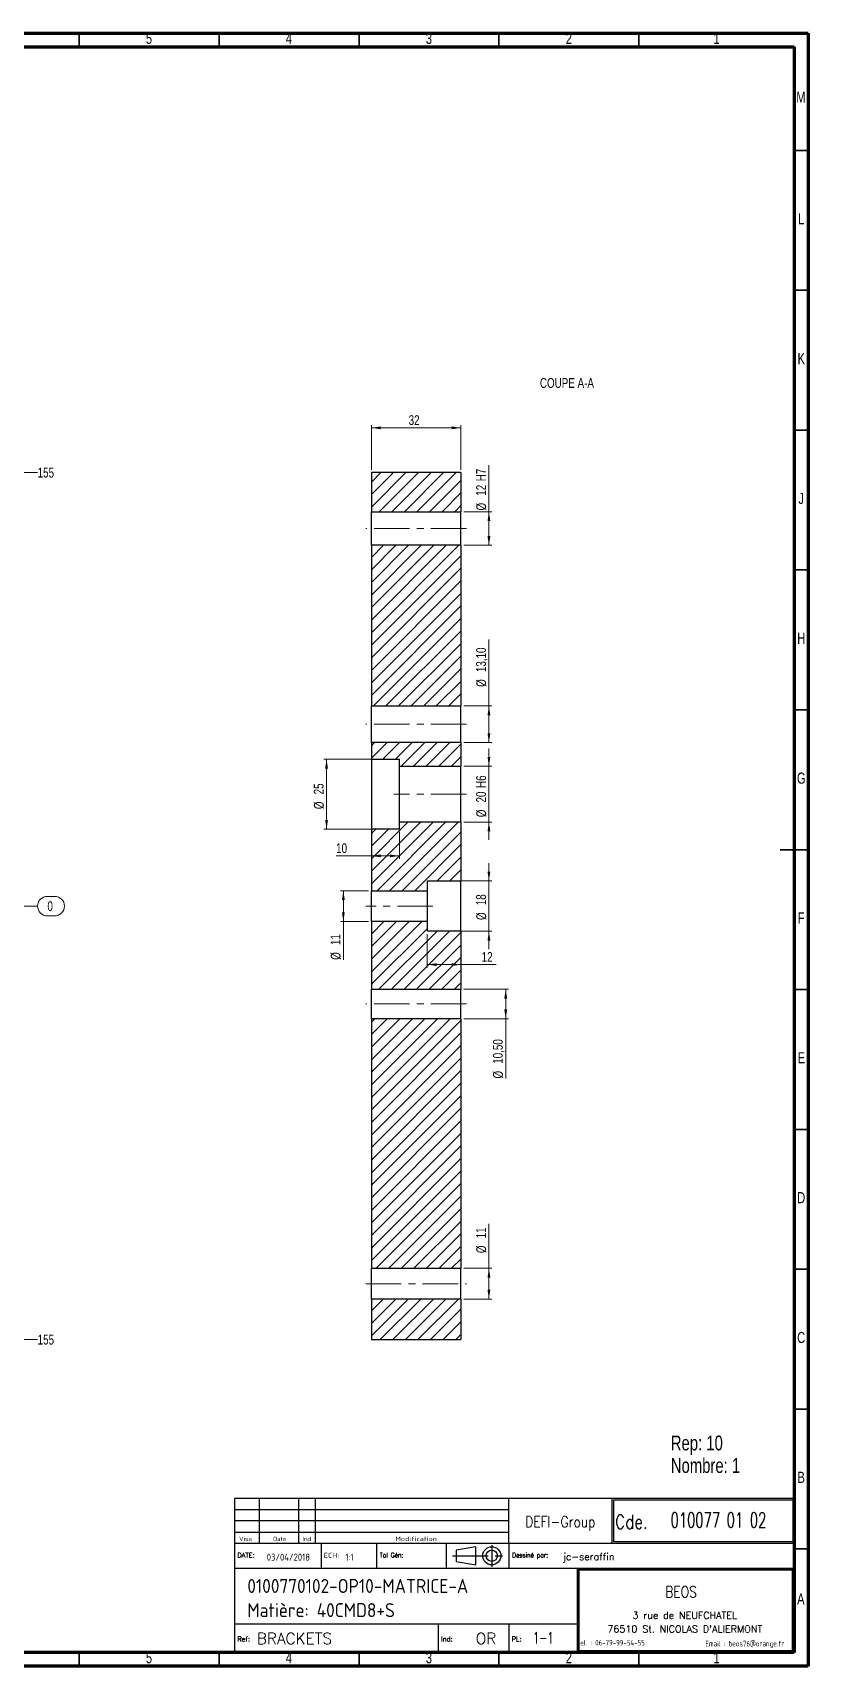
# Model space of a CAD drawing. Header units: millimetres. Extents: x 15 to 836, y 5 to 589.
# Drawn here: x 559 to 836, y 5 to 589 of the extents above; entities that cross this region are included whole.
import ezdxf

# ---------------------------------------------------------------- set-up
doc = ezdxf.new("R2010")
doc.units = ezdxf.units.MM
doc.linetypes.add('CENTERX2', pattern=[20.32, 12.7, -2.54, 2.54, -2.54])
doc.layers.add('DIMENSIONS', color=176, linetype='Continuous')
doc.styles.add('SLDTEXTSTYLE0', font='TXT', dxfattribs={"width": 0.75})
doc.styles.add('SLDTEXTSTYLE1', font='ISOCP')
doc.styles.add('SLDTEXTSTYLE10', font='ISOCP', dxfattribs={"width": 1.147311})
doc.styles.add('SLDTEXTSTYLE11', font='ISOCP', dxfattribs={"width": 1.385904})
doc.styles.add('SLDTEXTSTYLE12', font='ISOCP', dxfattribs={"width": 1.246461})
doc.styles.add('SLDTEXTSTYLE13', font='ROMAND')
doc.styles.add('SLDTEXTSTYLE2', font='ROMANT', dxfattribs={"width": 0.8})
doc.styles.add('SLDTEXTSTYLE3', font='ISOCP', dxfattribs={"width": 0.8})
doc.styles.add('SLDTEXTSTYLE4', font='ROMANS', dxfattribs={"width": 0.8})
doc.styles.add('SLDTEXTSTYLE5', font='ROMANT')
doc.styles.add('SLDTEXTSTYLE6', font='ROMANS')
doc.styles.add('SLDTEXTSTYLE7', font='ROMANT', dxfattribs={"width": 0.65})
doc.styles.add('SLDTEXTSTYLE8', font='ISOCP', dxfattribs={"width": 1.446157})
doc.styles.add('SLDTEXTSTYLE9', font='ISOCP', dxfattribs={"width": 1.294402})
doc.dimstyles.new('SLDDIMSTYLE1', dxfattribs={"dimtxt": 3.5, "dimasz": 3.302, "dimexe": 0, "dimexo": 0.0625, "dimgap": 0.875, "dimtad": 0, "dimtih": 1, "dimtoh": 1, "dimdec": 0, "dimrnd": 1e-09, "dimdsep": 46, "dimtxsty": 'SLDTEXTSTYLE0', "dimblk1": 'NONE', "dimblk2": 'NONE', "dimsah": 1, "dimcen": 0.09, "dimadec": 0, "dimazin": 2, "dimtfac": 1, "dimtdec": 0, "dimtofl": 0, "dimtmove": 0, "dimatfit": 3, "dimldrblk": 'NONE', "dimfxl": 1, "dimfrac": 2, "dimtolj": 1, "dimtzin": 12, "dimarcsym": 0})
doc.dimstyles.new('SLDDIMSTYLE2', dxfattribs={"dimtxt": 3.5, "dimasz": 3.302, "dimexe": 0, "dimexo": 0.0625, "dimgap": 0.875, "dimtad": 0, "dimtih": 1, "dimtoh": 1, "dimrnd": 1e-09, "dimzin": 12, "dimdsep": 46, "dimtxsty": 'SLDTEXTSTYLE0', "dimblk1": 'NONE', "dimblk2": 'NONE', "dimsah": 1, "dimcen": 0.09, "dimadec": 0, "dimazin": 3, "dimtfac": 1, "dimtofl": 0, "dimtmove": 0, "dimatfit": 3, "dimldrblk": 'NONE', "dimfxl": 1, "dimfrac": 2, "dimtolj": 1, "dimtzin": 12, "dimarcsym": 0})
doc.dimstyles.new('SLDDIMSTYLE3', dxfattribs={"dimtxt": 3.5, "dimasz": 3.302, "dimexe": 0, "dimexo": 0.0625, "dimgap": 0.875, "dimtad": 1, "dimrnd": 1e-09, "dimzin": 12, "dimdsep": 46, "dimtxsty": 'SLDTEXTSTYLE0', "dimsah": 1, "dimcen": 0.09, "dimadec": 0, "dimazin": 3, "dimtfac": 1, "dimtofl": 0, "dimtmove": 0, "dimatfit": 3, "dimfxl": 1, "dimfrac": 2, "dimtolj": 1, "dimtzin": 12, "dimarcsym": 0})
doc.dimstyles.new('SLDDIMSTYLE5', dxfattribs={"dimtxt": 3.5, "dimasz": 3.302, "dimexe": 0, "dimexo": 0.0625, "dimgap": 0.875, "dimtad": 1, "dimrnd": 1e-09, "dimzin": 12, "dimdsep": 46, "dimtxsty": 'SLDTEXTSTYLE0', "dimsah": 1, "dimcen": 0.09, "dimadec": 0, "dimazin": 3, "dimtfac": 1, "dimtmove": 0, "dimatfit": 0, "dimfxl": 1, "dimfrac": 2, "dimtolj": 1, "dimtzin": 12, "dimarcsym": 0})

# ---------------------------------------------------------------- blocks, each defined once
blk = doc.blocks.new('SW_NOTE_0')
at = {"color": 0, "linetype": 'Continuous', "lineweight": 0, "char_height": 5.292, "attachment_point": 1, "style": 'SLDTEXTSTYLE0'}
for s, insert in [('Rep: 10', (0, 6.82)), ('Nombre: 1', (0, -1.23))]:
    blk.add_mtext(s, dxfattribs=dict(at, insert=insert))
blk = doc.blocks.new('_D_3')
at = {"color": 7, "linetype": 'Continuous', "lineweight": 18}
for p, q in [((537.2, 276.82), (560.69, 276.82)), ((564.18, 280.31), (566.77, 280.31)), ((566.77, 273.33), (564.18, 273.33))]:
    blk.add_line(p, q, dxfattribs=at)
for centre, start, end in [((564.18, 276.82), 90, 270), ((566.77, 276.82), 270, 90)]:
    blk.add_arc(centre, 3.49, start, end, dxfattribs=at)
at = {"color": 7, "linetype": 'Continuous', "lineweight": 18, "insert": (564.18, 278.55), "char_height": 3.5, "attachment_point": 1, "style": 'SLDTEXTSTYLE0'}
blk.add_mtext('0', dxfattribs=at)
blk = doc.blocks.new('_None')
blk = doc.blocks.new('_D_15')
at = {"color": 7, "linetype": 'Continuous', "lineweight": 18}
blk.add_line((535.2, 121.82), (560.69, 121.82), dxfattribs=at)
at = {"color": 7, "linetype": 'Continuous', "lineweight": 18, "insert": (560.69, 123.55), "char_height": 3.5, "attachment_point": 1, "style": 'SLDTEXTSTYLE0'}
blk.add_mtext('155', dxfattribs=at)
blk = doc.blocks.new('_D_23')
at = {"color": 7, "linetype": 'Continuous', "lineweight": 18}
blk.add_line((535.2, 431.82), (560.69, 431.82), dxfattribs=at)
at = {"color": 7, "linetype": 'Continuous', "lineweight": 18, "insert": (560.69, 433.55), "char_height": 3.5, "attachment_point": 1, "style": 'SLDTEXTSTYLE0'}
blk.add_mtext('155', dxfattribs=at)
blk = doc.blocks.new('_D_50')
at = {"color": 7, "linetype": 'Continuous', "lineweight": 18}
for p, q in [((679.9, 432.82), (679.9, 448.82)), ((711.9, 447.82), (679.9, 447.82)), ((711.9, 432.82), (711.9, 448.82))]:
    blk.add_line(p, q, dxfattribs=at)
for points in [[(679.9, 447.82), (683.21, 447.31), (683.21, 448.33)], [(711.9, 447.82), (708.6, 448.33), (708.6, 447.31)]]:
    blk.add_solid(points, dxfattribs=at)
at = {"color": 7, "linetype": 'Continuous', "lineweight": 18, "insert": (693.22, 452.33), "char_height": 3.5, "attachment_point": 1, "style": 'SLDTEXTSTYLE0'}
blk.add_mtext('32', dxfattribs=at)
blk = doc.blocks.new('_D_51')
at = {"color": 7, "linetype": 'Continuous', "lineweight": 18}
for p, q in [((721.9, 417.82), (721.9, 434.51)), ((712.9, 417.82), (722.9, 417.82)), ((721.9, 417.82), (721.9, 405.82)), ((712.9, 405.82), (722.9, 405.82))]:
    blk.add_line(p, q, dxfattribs=at)
for points in [[(721.9, 417.82), (721.4, 414.52), (722.41, 414.52)], [(721.9, 405.82), (722.41, 409.12), (721.4, 409.12)]]:
    blk.add_solid(points, dxfattribs=at)
at = {"color": 7, "linetype": 'Continuous', "lineweight": 18, "char_height": 3.5, "attachment_point": 1, "rotation": 90, "style": 'SLDTEXTSTYLE0'}
for s, insert in [('H7', (717.34, 428.73)), ('12', (717.34, 423.56)), ('%%c', (717.39, 418.28))]:
    blk.add_mtext(s, dxfattribs=dict(at, insert=insert))
blk = doc.blocks.new('_D_52')
at = {"color": 7, "linetype": 'Continuous', "lineweight": 18}
for p, q in [((721.9, 348.37), (721.9, 372.12)), ((712.9, 348.37), (722.9, 348.37)), ((721.9, 348.37), (721.9, 335.27)), ((712.9, 335.27), (722.9, 335.27))]:
    blk.add_line(p, q, dxfattribs=at)
for points in [[(721.9, 348.37), (721.4, 345.07), (722.41, 345.07)], [(721.9, 335.27), (722.41, 338.57), (721.4, 338.57)]]:
    blk.add_solid(points, dxfattribs=at)
at = {"color": 7, "linetype": 'Continuous', "lineweight": 18, "char_height": 3.5, "attachment_point": 1, "rotation": 90, "style": 'SLDTEXTSTYLE0'}
for s, insert in [('13,10', (717.34, 360.49)), ('%%c', (717.39, 355.21))]:
    blk.add_mtext(s, dxfattribs=dict(at, insert=insert))
blk = doc.blocks.new('_D_53')
at = {"color": 7, "linetype": 'Continuous', "lineweight": 18}
for p, q in [((721.9, 326.82), (721.9, 333.17)), ((712.9, 326.82), (722.9, 326.82)), ((721.9, 326.82), (721.9, 306.82)), ((712.9, 306.82), (722.9, 306.82)), ((721.9, 306.82), (721.9, 300.47))]:
    blk.add_line(p, q, dxfattribs=at)
for points in [[(721.9, 326.82), (722.41, 330.12), (721.4, 330.12)], [(721.9, 306.82), (721.4, 303.52), (722.41, 303.52)]]:
    blk.add_solid(points, dxfattribs=at)
at = {"color": 7, "linetype": 'Continuous', "lineweight": 18, "char_height": 3.5, "attachment_point": 1, "rotation": 90, "style": 'SLDTEXTSTYLE0'}
for s, insert in [('H6', (717.34, 319.05)), ('20', (717.34, 313.88)), ('%%c', (717.39, 308.6))]:
    blk.add_mtext(s, dxfattribs=dict(at, insert=insert))
blk = doc.blocks.new('_D_54')
at = {"color": 7, "linetype": 'Continuous', "lineweight": 18}
for p, q in [((688.9, 329.32), (662.9, 329.32)), ((663.9, 304.32), (663.9, 329.32)), ((688.9, 304.32), (662.9, 304.32))]:
    blk.add_line(p, q, dxfattribs=at)
for points in [[(663.9, 329.32), (663.4, 326.02), (664.41, 326.02)], [(663.9, 304.32), (664.41, 307.62), (663.4, 307.62)]]:
    blk.add_solid(points, dxfattribs=at)
at = {"color": 7, "linetype": 'Continuous', "lineweight": 18, "char_height": 3.5, "attachment_point": 1, "rotation": 90, "style": 'SLDTEXTSTYLE0'}
for s, insert in [('25', (659.34, 316.77)), ('%%c', (659.39, 311.49))]:
    blk.add_mtext(s, dxfattribs=dict(at, insert=insert))
blk = doc.blocks.new('_D_55')
at = {"color": 7, "linetype": 'Continuous', "lineweight": 18}
for p, q in [((679.9, 303.32), (679.9, 293.78)), ((689.9, 303.32), (689.9, 293.78)), ((679.9, 294.78), (667.32, 294.78)), ((689.9, 294.78), (679.9, 294.78))]:
    blk.add_line(p, q, dxfattribs=at)
for points in [[(679.9, 294.78), (683.21, 294.27), (683.21, 295.28)], [(689.9, 294.78), (686.6, 295.28), (686.6, 294.27)]]:
    blk.add_solid(points, dxfattribs=at)
at = {"color": 7, "linetype": 'Continuous', "lineweight": 18, "insert": (667.32, 299.29), "char_height": 3.5, "attachment_point": 1, "style": 'SLDTEXTSTYLE0'}
blk.add_mtext('10', dxfattribs=at)
blk = doc.blocks.new('_D_56')
at = {"color": 7, "linetype": 'Continuous', "lineweight": 18}
for p, q in [((678.9, 282.32), (668.9, 282.32)), ((669.9, 282.32), (669.9, 271.32)), ((678.9, 271.32), (668.9, 271.32)), ((669.9, 271.32), (669.9, 257.61))]:
    blk.add_line(p, q, dxfattribs=at)
for points in [[(669.9, 282.32), (669.4, 279.02), (670.41, 279.02)], [(669.9, 271.32), (670.41, 274.62), (669.4, 274.62)]]:
    blk.add_solid(points, dxfattribs=at)
at = {"color": 7, "linetype": 'Continuous', "lineweight": 18, "char_height": 3.5, "attachment_point": 1, "rotation": 90, "style": 'SLDTEXTSTYLE0'}
for s, insert in [('11', (665.34, 262.89)), ('%%c', (665.39, 257.61))]:
    blk.add_mtext(s, dxfattribs=dict(at, insert=insert))
blk = doc.blocks.new('_D_57')
at = {"color": 7, "linetype": 'Continuous', "lineweight": 18}
for p, q in [((721.9, 285.82), (721.9, 292.17)), ((700.9, 285.82), (722.9, 285.82)), ((721.9, 267.82), (721.9, 285.82)), ((700.9, 267.82), (722.9, 267.82)), ((721.9, 267.82), (721.9, 261.47))]:
    blk.add_line(p, q, dxfattribs=at)
for points in [[(721.9, 285.82), (722.41, 289.12), (721.4, 289.12)], [(721.9, 267.82), (721.4, 264.52), (722.41, 264.52)]]:
    blk.add_solid(points, dxfattribs=at)
at = {"color": 7, "linetype": 'Continuous', "lineweight": 18, "char_height": 3.5, "attachment_point": 1, "rotation": 90, "style": 'SLDTEXTSTYLE0'}
for s, insert in [('18', (717.34, 277.13)), ('%%c', (717.39, 271.85))]:
    blk.add_mtext(s, dxfattribs=dict(at, insert=insert))
blk = doc.blocks.new('_D_58')
at = {"color": 7, "linetype": 'Continuous', "lineweight": 18}
for p, q in [((699.9, 266.82), (699.9, 254.91)), ((711.9, 266.82), (711.9, 254.91)), ((711.9, 255.91), (699.9, 255.91)), ((711.9, 255.91), (724.49, 255.91))]:
    blk.add_line(p, q, dxfattribs=at)
for points in [[(699.9, 255.91), (703.21, 255.4), (703.21, 256.41)], [(711.9, 255.91), (708.6, 256.41), (708.6, 255.4)]]:
    blk.add_solid(points, dxfattribs=at)
at = {"color": 7, "linetype": 'Continuous', "lineweight": 18, "insert": (719.32, 260.42), "char_height": 3.5, "attachment_point": 1, "style": 'SLDTEXTSTYLE0'}
blk.add_mtext('12', dxfattribs=at)
blk = doc.blocks.new('_D_59')
at = {"color": 7, "linetype": 'Continuous', "lineweight": 18}
for p, q in [((712.9, 247.07), (728.9, 247.07)), ((727.9, 247.07), (727.9, 236.57)), ((712.9, 236.57), (728.9, 236.57)), ((727.9, 236.57), (727.9, 215.17))]:
    blk.add_line(p, q, dxfattribs=at)
for points in [[(727.9, 247.07), (727.4, 243.77), (728.41, 243.77)], [(727.9, 236.57), (728.41, 239.87), (727.4, 239.87)]]:
    blk.add_solid(points, dxfattribs=at)
at = {"color": 7, "linetype": 'Continuous', "lineweight": 18, "char_height": 3.5, "attachment_point": 1, "rotation": 90, "style": 'SLDTEXTSTYLE0'}
for s, insert in [('10,50', (723.34, 220.45)), ('%%c', (723.39, 215.17))]:
    blk.add_mtext(s, dxfattribs=dict(at, insert=insert))
blk = doc.blocks.new('_D_60')
at = {"color": 7, "linetype": 'Continuous', "lineweight": 18}
for p, q in [((721.9, 147.32), (721.9, 163.2)), ((712.9, 147.32), (722.9, 147.32)), ((721.9, 147.32), (721.9, 136.32)), ((712.9, 136.32), (722.9, 136.32))]:
    blk.add_line(p, q, dxfattribs=at)
for points in [[(721.9, 147.32), (721.4, 144.02), (722.41, 144.02)], [(721.9, 136.32), (722.41, 139.62), (721.4, 139.62)]]:
    blk.add_solid(points, dxfattribs=at)
at = {"color": 7, "linetype": 'Continuous', "lineweight": 18, "char_height": 3.5, "attachment_point": 1, "rotation": 90, "style": 'SLDTEXTSTYLE0'}
for s, insert in [('11', (717.34, 158.03)), ('%%c', (717.39, 152.75))]:
    blk.add_mtext(s, dxfattribs=dict(at, insert=insert))

msp = doc.modelspace()

# ---------------------------------------------------------------- hatches: boundary and pattern name
at = {"linetype": 'Continuous', "lineweight": 18}
h = msp.add_hatch(dxfattribs=at)
h.set_pattern_fill('ANSI31', style=0)
h.paths.add_polyline_path([(711.904, 417.821), (711.904, 431.821), (679.904, 431.821), (679.904, 417.821)], flags=0)
h = msp.add_hatch(dxfattribs=at)
h.set_pattern_fill('ANSI31', style=0)
h.paths.add_polyline_path([(711.904, 348.371), (711.904, 405.821), (679.904, 405.821), (679.904, 348.371)], flags=0)
h = msp.add_hatch(dxfattribs=at)
h.set_pattern_fill('ANSI31', style=0)
h.paths.add_polyline_path([(711.904, 326.821), (711.904, 335.271), (679.904, 335.271), (679.904, 329.321), (689.904, 329.321), (689.904, 326.821)], flags=0)
h = msp.add_hatch(dxfattribs=at)
h.set_pattern_fill('ANSI31', style=0)
h.paths.add_polyline_path([(711.904, 285.821), (711.904, 306.821), (689.904, 306.821), (689.904, 304.321), (679.904, 304.321), (679.904, 282.321), (699.904, 282.321), (699.904, 285.821)], flags=0)
h = msp.add_hatch(dxfattribs=at)
h.set_pattern_fill('ANSI31', style=0)
h.paths.add_polyline_path([(711.904, 247.071), (711.904, 267.821), (699.904, 267.821), (699.904, 271.321), (679.904, 271.321), (679.904, 247.071)], flags=0)
h = msp.add_hatch(dxfattribs=at)
h.set_pattern_fill('ANSI31', style=0)
h.paths.add_polyline_path([(711.904, 147.321), (711.904, 236.571), (679.904, 236.571), (679.904, 147.321)], flags=0)
h = msp.add_hatch(dxfattribs=at)
h.set_pattern_fill('ANSI31', style=0)
h.paths.add_polyline_path([(679.904, 136.321), (679.904, 121.821), (711.904, 121.821), (711.904, 136.321)], flags=0)

# ---------------------------------------------------------------- linework, layer by layer
at = {"color": 7, "linetype": 'Continuous', "lineweight": 70}
for p, q in [((15, 589), (836, 589)), ((836, 589), (836, 5)), ((20, 584), (831, 584)), ((831, 584), (831, 10)), ((831, 10), (20, 10)), ((836, 5), (15, 5))]:
    msp.add_line(p, q, dxfattribs=at)
at = {"color": 7, "linetype": 'Continuous', "lineweight": 35}
for p, q in [((575.5, 584), (575.5, 589)), ((625.5, 584), (625.5, 589)), ((675.5, 584), (675.5, 589)), ((725.5, 584), (725.5, 589)), ((775.5, 584), (775.5, 589)), ((831, 547), (836, 547)), ((831, 497), (836, 497)), ((831, 447), (836, 447)), ((831, 397), (836, 397)), ((831, 347), (836, 347)), ((836.001, 297), (825.999, 297)), ((831, 297), (836, 297)), ((831, 247), (836, 247)), ((831, 197), (836, 197)), ((831, 147), (836, 147)), ((831, 97), (836, 97)), ((831, 47), (836, 47)), ((575.5, 10), (575.5, 5)), ((625.5, 10), (625.5, 5)), ((675.5, 10), (675.5, 5)), ((725.5, 10), (725.5, 5)), ((775.5, 10), (775.5, 5))]:
    msp.add_line(p, q, dxfattribs=at)
at = {"color": 7, "linetype": 'Continuous', "lineweight": 25}
for p, q in [((711.904, 431.821), (679.904, 431.821)), ((679.904, 431.821), (679.904, 417.821)), ((711.904, 431.821), (711.904, 417.821)), ((679.904, 417.821), (711.904, 417.821)), ((679.904, 405.821), (679.904, 417.821)), ((711.904, 405.821), (711.904, 417.821)), ((711.904, 405.821), (679.904, 405.821)), ((679.904, 405.821), (679.904, 348.371)), ((711.904, 405.821), (711.904, 348.371)), ((679.904, 348.371), (711.904, 348.371)), ((679.904, 335.271), (679.904, 348.371)), ((711.904, 335.271), (711.904, 348.371)), ((711.904, 335.271), (679.904, 335.271)), ((679.904, 335.271), (679.904, 329.321)), ((711.904, 335.271), (711.904, 326.821)), ((679.904, 329.321), (689.904, 329.321)), ((679.904, 329.321), (679.904, 304.321)), ((689.904, 326.821), (689.904, 329.321)), ((689.904, 326.821), (711.904, 326.821)), ((689.904, 306.821), (689.904, 326.821)), ((711.904, 306.821), (711.904, 326.821)), ((689.904, 304.321), (679.904, 304.321)), ((679.904, 304.321), (679.904, 282.321)), ((689.904, 304.321), (689.904, 306.821)), ((711.904, 306.821), (689.904, 306.821)), ((711.904, 306.821), (711.904, 285.821)), ((679.904, 282.321), (699.904, 282.321)), ((679.904, 271.321), (679.904, 282.321)), ((699.904, 285.821), (711.904, 285.821)), ((699.904, 282.321), (699.904, 285.821)), ((699.904, 271.321), (699.904, 282.321)), ((711.904, 267.821), (711.904, 285.821)), ((679.904, 271.321), (679.904, 247.071)), ((699.904, 271.321), (679.904, 271.321)), ((699.904, 267.821), (699.904, 271.321)), ((711.904, 267.821), (699.904, 267.821)), ((711.904, 267.821), (711.904, 247.071)), ((679.904, 247.071), (711.904, 247.071)), ((679.904, 236.571), (679.904, 247.071)), ((711.904, 236.571), (711.904, 247.071)), ((711.904, 236.571), (679.904, 236.571)), ((679.904, 236.571), (679.904, 147.321)), ((711.904, 236.571), (711.904, 147.321)), ((679.904, 147.321), (711.904, 147.321)), ((679.904, 136.321), (679.904, 147.321)), ((711.904, 136.321), (711.904, 147.321)), ((711.904, 136.321), (679.904, 136.321)), ((679.904, 136.321), (679.904, 121.821)), ((711.904, 136.321), (711.904, 121.821)), ((679.904, 121.821), (711.904, 121.821))]:
    msp.add_line(p, q, dxfattribs=at)
at = {"color": 7, "linetype": 'CENTERX2', "lineweight": 18}
for p, q in [((713.904, 411.821), (677.904, 411.821)), ((713.904, 341.821), (677.904, 341.821)), ((713.904, 316.821), (687.904, 316.821)), ((701.904, 276.821), (677.904, 276.821)), ((713.904, 241.821), (677.904, 241.821)), ((677.904, 141.821), (713.904, 141.821))]:
    msp.add_line(p, q, dxfattribs=at)
at = {"layer": 'DIMENSIONS', "color": 3}
for p, q in [((728.988, 65.022), (630.988, 65.022)), ((639.988, 49.022), (639.988, 65.022)), ((653.988, 49.022), (653.988, 65.022)), ((659.988, 49.022), (659.988, 65.022)), ((630.988, 61.022), (728.988, 61.022)), ((728.988, 57.022), (630.988, 57.022)), ((630.988, 53.022), (728.988, 53.022))]:
    msp.add_line(p, q, dxfattribs=at)
at = {"layer": 'DIMENSIONS', "color": 6}
for p, q in [((630.988, 65.022), (630.988, 10.022)), ((830.988, 10.022), (830.988, 65.022)), ((830.988, 40.022), (753.372, 40.022)), ((753.372, 40.022), (753.372, 10.022)), ((830.788, 39.822), (753.572, 39.822)), ((753.572, 39.822), (753.572, 10.222)), ((830.588, 39.622), (753.772, 39.622)), ((753.772, 39.622), (753.772, 10.422)), ((830.388, 39.422), (753.972, 39.422)), ((753.972, 39.422), (753.972, 10.622)), ((830.388, 10.622), (830.388, 39.422)), ((830.588, 10.422), (830.588, 39.622)), ((830.788, 10.222), (830.788, 39.822)), ((630.988, 10.022), (830.988, 10.022)), ((753.572, 10.222), (830.788, 10.222)), ((753.772, 10.422), (830.588, 10.422)), ((753.972, 10.622), (830.388, 10.622))]:
    msp.add_line(p, q, dxfattribs=at)
at = {"layer": 'DIMENSIONS', "color": 1}
for p, q in [((830.988, 65.022), (728.988, 65.022)), ((728.988, 49.022), (728.988, 65.022)), ((765.988, 49.022), (765.988, 65.022)), ((766.488, 49.522), (766.488, 64.522)), ((766.488, 64.522), (830.488, 64.522)), ((830.488, 64.522), (830.488, 49.522)), ((630.988, 49.022), (830.988, 49.022)), ((661.988, 49.022), (661.988, 40.022)), ((681.719, 49.022), (681.719, 40.022)), ((706.608, 49.022), (706.608, 40.022)), ((728.988, 49.022), (728.988, 40.022)), ((830.488, 49.522), (766.488, 49.522)), ((753.372, 40.022), (630.988, 40.022)), ((753.372, 20.022), (630.988, 20.022)), ((703.779, 20.022), (703.779, 10.022)), ((728.988, 20.022), (728.988, 10.022))]:
    msp.add_line(p, q, dxfattribs=at)
at = {"layer": 'DIMENSIONS'}
for p, q in [((766.488, 49.522), (766.488, 64.522)), ((766.488, 64.522), (830.488, 64.522)), ((830.488, 64.522), (830.488, 49.522)), ((830.488, 49.522), (766.488, 49.522))]:
    msp.add_line(p, q, dxfattribs=at)
at = {"layer": 'DIMENSIONS', "color": 7}
for p, q in [((717.232, 47.772), (710.232, 46.522)), ((717.232, 41.272), (717.232, 47.772)), ((710.232, 46.522), (710.232, 42.522)), ((710.232, 42.522), (717.232, 41.272))]:
    msp.add_line(p, q, dxfattribs=at)
at = {"layer": 'DIMENSIONS', "color": 3, "linetype": 'CENTERX2'}
for p, q in [((722.922, 48.37), (722.922, 40.535)), ((708.934, 44.522), (727.189, 44.522))]:
    msp.add_line(p, q, dxfattribs=at)
at = {"layer": 'DIMENSIONS', "color": 7}
for radius in [3.25, 2]:
    msp.add_circle((722.922, 44.522), radius, dxfattribs=at)

# ---------------------------------------------------------------- block references
at = {"color": 7, "linetype": 'Continuous', "lineweight": 0}
msp.add_blockref('SW_NOTE_0', (786.884, 80.679), dxfattribs=at)

# ---------------------------------------------------------------- texts
at = {"color": 7, "linetype": 'Continuous', "lineweight": 0, "attachment_point": 2, "style": 'SLDTEXTSTYLE0'}
for s, insert, char_height in [('5', (600.46, 589.06), 3.969), ('4', (650.46, 589.06), 3.969), ('3', (700.46, 589.06), 3.969), ('2', (750.46, 589.06), 3.969), ('1', (803.21, 589.06), 3.969), ('M', (833.362, 568.06), 3.969), ('L', (833.455, 524.56), 3.969), ('K', (833.489, 474.56), 3.969), ('COUPE A-A', (749.77, 465.615), 3.5), ('J', (833.465, 424.56), 3.969), ('H', (833.49, 374.56), 3.969), ('G', (833.487, 324.56), 3.969), ('F', (833.458, 274.56), 3.969), ('E', (833.508, 224.56), 3.969), ('D', (833.453, 174.56), 3.969), ('C', (833.459, 124.56), 3.969), ('B', (833.471, 74.56), 3.969), ('A', (833.34, 31.06), 3.969), ('5', (600.46, 10.06), 3.969), ('4', (650.46, 10.06), 3.969), ('3', (700.46, 10.06), 3.969), ('2', (750.46, 10.06), 3.969), ('1', (803.21, 10.06), 3.969)]:
    msp.add_mtext(s, dxfattribs=dict(at, insert=insert, char_height=char_height))
at = {"layer": 'DIMENSIONS'}
for s, insert, char_height, attachment_point, style in [('DEFI-Group', (747.407, 58.722), 4, 2, 'SLDTEXTSTYLE2'), ('Cde.', (766.988, 59.148), 5, 1, 'SLDTEXTSTYLE2'), ('010077 01 02', (786.794, 59.962), 5.29167, 1, 'SLDTEXTSTYLE7'), ('Visa', (632.643, 51.369), 1.5671, 1, 'SLDTEXTSTYLE12'), ('Date', (644.812, 51.305), 1.4924, 1, 'SLDTEXTSTYLE10'), ('Ind', (655.242, 51.305), 1.4924, 1, 'SLDTEXTSTYLE11'), ('Modification', (688.477, 51.369), 1.56705, 1, 'SLDTEXTSTYLE8'), ('DATE:', (632.022, 45.62), 1.7277, 1, 'SLDTEXTSTYLE6'), ('03/04/2018', (642.521, 45.275), 2.5, 1, 'SLDTEXTSTYLE1'), ('ECH:', (662.899, 45.582), 1.8141, 1, 'SLDTEXTSTYLE9'), ('1:1', (670.608, 45.262), 2.5, 1, 'SLDTEXTSTYLE1'), ('Tol Gén:', (682.939, 45.62), 1.7277, 1, 'SLDTEXTSTYLE4'), ('Dessiné par:', (730.209, 45.62), 1.72768, 1, 'SLDTEXTSTYLE4'), ('jc-seraffin', (748.343, 45.442), 2.5, 1, 'SLDTEXTSTYLE5'), ('0100770102-OP10-MATRICE-A', (635.591, 36.231), 5, 1, 'SLDTEXTSTYLE1'), ('BEOS', (790.559, 33.617), 4, 2, 'SLDTEXTSTYLE2'), ('Matière: 40CMD8+S', (635.591, 27.585), 5, 1, 'SLDTEXTSTYLE1'), ('3 rue de NEUFCHATEL', (791.897, 24.47), 2.5, 2, 'SLDTEXTSTYLE13'), ("76510 St. NICOLAS D'ALIERMONT", (791.89, 19.645), 2.5, 2, 'SLDTEXTSTYLE13'), ('Ref:', (632.022, 15.62), 1.7277, 1, 'SLDTEXTSTYLE6'), ('BRACKETS', (638.96, 16.973), 4, 1, 'SLDTEXTSTYLE5'), ('Ind:', (704.814, 15.62), 1.7277, 1, 'SLDTEXTSTYLE6'), ('OR', (717.182, 16.973), 4, 1, 'SLDTEXTSTYLE5'), ('PL:', (730.022, 15.62), 1.7277, 1, 'SLDTEXTSTYLE6'), ('1-1', (737.639, 17.195), 4, 1, 'SLDTEXTSTYLE7'), ('Tel. : 06-79-99-54-55', (765.348, 14.45), 2, 2, 'SLDTEXTSTYLE3'), ('Email : beos76@orange.fr', (813.36, 14.119), 2, 2, 'SLDTEXTSTYLE3')]:
    msp.add_mtext(s, dxfattribs=dict(at, insert=insert, char_height=char_height, attachment_point=attachment_point, style=style))

# ---------------------------------------------------------------- dimensions: what is measured, and where the dimension line sits
at = {"color": 7, "linetype": 'Continuous', "lineweight": 18}
for base, p1, p2, picture, middle in [((679.904, 447.821), (711.904, 431.821), (679.904, 431.821), '_D_50', (695.804, 447.821)), ((679.904, 294.777), (689.904, 304.321), (679.904, 304.321), '_D_55', (669.904, 294.777)), ((699.904, 255.907), (711.904, 267.821), (699.904, 267.821), '_D_58', (721.904, 255.907))]:
    dim = msp.add_linear_dim(base=base, p1=p1, p2=p2, dimstyle='SLDDIMSTYLE3', dxfattribs=at)
    dim.commit()
    dim.dimension.update_dxf_attribs({"geometry": picture, "text_midpoint": middle, "dimtype": 160})
for feature_location, offset, origin, dimstyle, picture, middle in [((534.204, 431.821), (26.489, 0), (536.204, 276.821), 'SLDDIMSTYLE2', '_D_23', (564.572, 431.821)), ((534.204, 121.821), (26.489, 0), (536.204, 276.821), 'SLDDIMSTYLE2', '_D_15', (564.572, 121.821)), ((536.204254203, 276.821352804), (24.488801095, 0), (536.204254203, 276.821352804), 'SLDDIMSTYLE1', '_D_3', (565.475173201, 276.821352804))]:
    dim = msp.add_ordinate_dim(feature_location=feature_location, offset=offset, dtype=0, origin=origin, dimstyle=dimstyle, dxfattribs=at)
    dim.commit()
    dim.dimension.update_dxf_attribs({"geometry": picture, "text_midpoint": middle})
for base, p1, p2, text, dimstyle, picture, middle in [((721.904, 405.821), (711.904, 417.821), (711.904, 405.821), '%%c<>H7', 'SLDDIMSTYLE3', '_D_51', (721.904, 426.395)), ((721.904, 335.271), (711.904, 348.371), (711.904, 335.271), '%%c<>', 'SLDDIMSTYLE3', '_D_52', (721.904, 363.665)), ((721.904, 306.821), (711.904, 326.821), (711.904, 306.821), '%%c<>H6', 'SLDDIMSTYLE5', '_D_53', (721.904, 316.713)), ((663.904, 329.321), (689.904, 304.321), (689.904, 329.321), '%%c<>', 'SLDDIMSTYLE5', '_D_54', (663.904, 316.713)), ((721.904, 285.821), (699.904, 267.821), (699.904, 285.821), '%%c<>', 'SLDDIMSTYLE5', '_D_57', (721.904, 277.074)), ((669.904, 271.321), (679.904, 282.321), (679.904, 271.321), '%%c<>', 'SLDDIMSTYLE3', '_D_56', (669.904, 262.834)), ((727.904, 236.571), (711.904, 247.071), (711.904, 236.571), '%%c<>', 'SLDDIMSTYLE3', '_D_59', (727.904, 223.631)), ((721.904, 136.321), (711.904, 147.321), (711.904, 136.321), '%%c<>', 'SLDDIMSTYLE3', '_D_60', (721.904, 157.972))]:
    dim = msp.add_linear_dim(base=base, p1=p1, p2=p2, angle=90, text=text, dimstyle=dimstyle, dxfattribs=at)
    dim.commit()
    dim.dimension.update_dxf_attribs({"geometry": picture, "text_midpoint": middle, "dimtype": 160})

doc.saveas('drawing.dxf')
